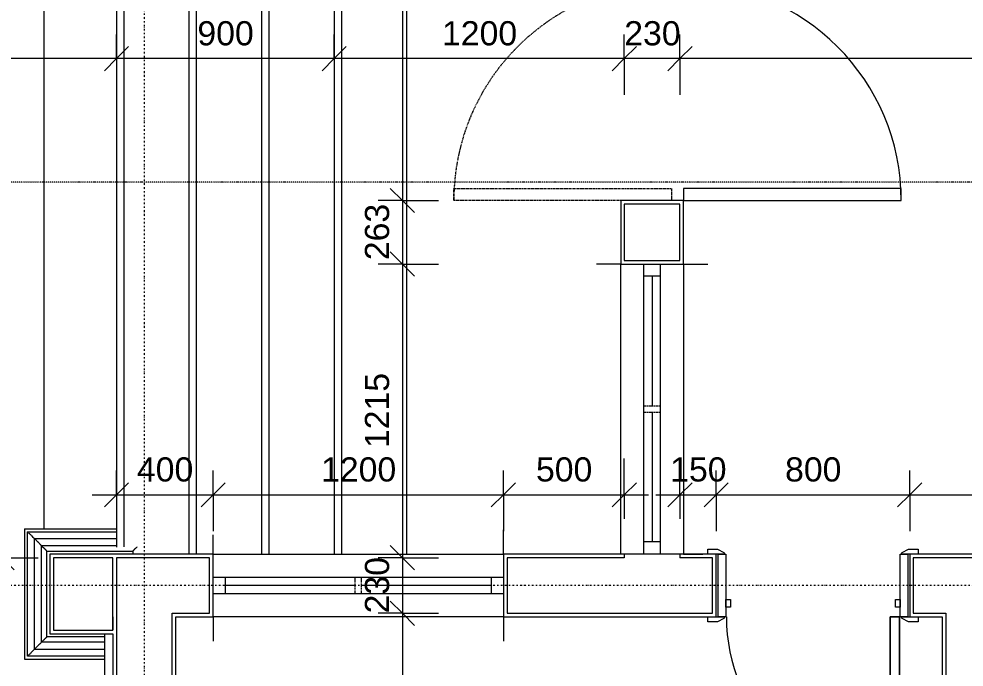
# Model space of a CAD drawing. Header units: millimetres. Extents: x -21051 to 202668, y -15646 to 13691.
# Drawn here: x -12989 to -9081, y -4129 to -1447 of the extents above; entities that cross this region are included whole.
import ezdxf

# ---------------------------------------------------------------- set-up
doc = ezdxf.new("R2010")
doc.units = ezdxf.units.MM
for name, pattern in [('Centre', [14.4, 3, -2.2, 7, -2.2]), ('Dash', [6, 4, -2]), ('Dash dot', [15.875, 6.35, -4.7625, 0, -4.7625]), ('Overhead', [2.8, 2, -0.8]), ('TD_Level Line', [8, 4, -2, 0, -2])]:
    doc.linetypes.add(name, pattern=pattern)
for name, color, linetype, lineweight in [('A-ANNO-DIMS', 211, 'Continuous', 9), ('A-ANNO-DIMS-100', 211, 'Continuous', 9), ('A-DOOR', 31, 'Continuous', 5), ('A-DOOR-FRAM', 31, 'Continuous', 5), ('A-FLOR', 192, 'Continuous', 5), ('A-GLAZ', 151, 'Continuous', 5), ('A-WALL', 113, 'Continuous', 5), ('G-ANNO-SYMB', 111, 'Continuous', 9), ('I-WALL', 2, 'Continuous', 5), ('S-GRID', 1, 'Continuous', 9), ('S-STRS', 31, 'Continuous', 5)]:
    doc.layers.add(name, color=color, linetype=linetype, lineweight=lineweight)
doc.layers.get('0').off()
doc.styles.add('Arial_3', font='arial.ttf', dxfattribs={"height": 100})
doc.dimstyles.new('Arial_1_0', dxfattribs={"dimscale": 304.8, "dimtxt": 102.02594, "dimasz": 0.328084, "dimexe": 0.328084, "dimexo": 0.0625, "dimgap": 0.082021, "dimtad": 1, "dimdec": 0, "dimzin": 0, "dimdsep": 46, "dimtxsty": 'Arial_3', "dimblk1": 'OBLIQUE', "dimblk2": 'OBLIQUE', "dimsah": 1, "dimcen": 0.09, "dimdle": 0.328084, "dimazin": 0, "dimtfac": 1, "dimtdec": 4, "dimtix": 1, "dimtmove": 0, "dimatfit": 3, "dimfxl": 0.492126, "dimfxlon": 1, "dimtvp": 1, "dimtolj": 1, "dimtzin": 0, "dimarcsym": 2})
doc.dimstyles.new('Arial_1_0_2', dxfattribs={"dimscale": 304.8, "dimtxt": 102.02594, "dimasz": 0.328084, "dimexe": 0.328084, "dimexo": 0.0625, "dimgap": 0.082021, "dimtad": 1, "dimdec": 0, "dimzin": 0, "dimdsep": 46, "dimtxsty": 'Arial_3', "dimblk1": 'OBLIQUE', "dimblk2": 'OBLIQUE', "dimsah": 1, "dimcen": 0.09, "dimdle": 0.328084, "dimazin": 0, "dimtfac": 1, "dimtdec": 4, "dimtix": 1, "dimtmove": 2, "dimatfit": 3, "dimfxl": 0.492126, "dimfxlon": 1, "dimtvp": 1, "dimtolj": 1, "dimtzin": 0, "dimarcsym": 2})
doc.dimstyles.new('Arial_1_0_3', dxfattribs={"dimscale": 304.8, "dimtxt": 102.02594, "dimasz": 0.328084, "dimexe": 0.328084, "dimexo": 0.0625, "dimgap": 0.082021, "dimtad": 1, "dimdec": 0, "dimzin": 0, "dimdsep": 46, "dimtxsty": 'Arial_3', "dimblk1": 'OBLIQUE', "dimblk2": 'OBLIQUE', "dimsah": 1, "dimcen": 0.09, "dimdle": 0.328084, "dimazin": 0, "dimtfac": 1, "dimtdec": 4, "dimtix": 1, "dimtmove": 0, "dimatfit": 3, "dimfxl": 0.492126, "dimfxlon": 1, "dimtvp": 1, "dimtolj": 1, "dimtzin": 0, "dimarcsym": 2})

# ---------------------------------------------------------------- blocks, each defined once
blk = doc.blocks.new('Casement - 2L - 1200 X 1500-1122499-00_Ground floor')
at = {"layer": 'A-GLAZ'}
for p, q in [((-273.8, 130), (-273.8, 230)), ((926.2, 130), (926.2, 230)), ((-223.8, 35), (-273.8, 35)), ((876.2, 35), (-223.8, 35)), ((-223.8, -35), (-223.8, 35)), ((-223.8, 0), (-223.8, 15)), ((313.2, 0), (-223.8, 0)), ((876.2, -35), (876.2, 35)), ((926.2, 35), (876.2, 35)), ((-273.8, -35), (-223.8, -35)), ((-223.8, -35), (876.2, -35)), ((876.2, 0), (339.2, 0)), ((876.2, -35), (926.2, -35)), ((-273.8, -130), (-273.8, -210)), ((926.2, -130), (926.2, -230))]:
    blk.add_line(p, q, dxfattribs=at)
at = {"layer": 'A-GLAZ', "linetype": 'Centre'}
for p, q in [((313.2, 35), (313.2, -35)), ((339.2, 35), (339.2, -35))]:
    blk.add_line(p, q, dxfattribs=at)
blk = doc.blocks.new('M_Door-Double-Flush_Panel-Double-Acting - 1700 x 2000mm-1171518-00_Ground floor')
at = {"layer": 'A-DOOR'}
for p, q in [((-900, 130), (-900, 1030)), ((-900, 1030), (-850, 1030)), ((-850, 1030), (-850, 130)), ((900, 1030), (850, 1030)), ((850, 1030), (850, 130)), ((900, 130), (900, 1030)), ((-850, 130), (-900, 130)), ((850, 130), (900, 130))]:
    blk.add_line(p, q, dxfattribs=at)
at = {"layer": 'A-DOOR', "linetype": 'Dash'}
for p, q in [((-850, 80), (-900, 80)), ((-850, -820), (-850, 80)), ((850, 80), (900, 80)), ((850, -820), (850, 80)), ((-900, -130), (-900, -820)), ((900, -130), (900, -820)), ((-900, -820), (-850, -820)), ((900, -820), (850, -820))]:
    blk.add_line(p, q, dxfattribs=at)
at = {"layer": 'A-DOOR'}
for centre, start, end in [((-900, 130), 0, 90), ((900, 130), 90, 180)]:
    blk.add_arc(centre, 900, start, end, dxfattribs=at)
at = {"layer": 'A-DOOR', "linetype": 'Dash'}
for centre, start, end in [((-900, 80), 270, 0), ((900, 80), 180, 270)]:
    blk.add_arc(centre, 900, start, end, dxfattribs=at)
blk = doc.blocks.new('Doors_IntSgl - 800x2100mm-882953-00_Ground floor')
at = {"layer": 'A-DOOR'}
for p, q in [((-435, 150), (-395, 150)), ((-435, 130), (-435, 150)), ((-365, 130), (-400, 130)), ((-395, 150), (-369, 136)), ((400, 130), (365, 130)), ((369, 136), (395, 150)), ((395, 150), (435, 150)), ((435, 150), (435, 130)), ((-435, -150), (-435, -130)), ((-395, -150), (-435, -150)), ((-400, -130), (-365, -130)), ((-369, -136), (-395, -150)), ((320, -130), (358, -130)), ((320, -846), (320, -130)), ((320, -130), (320, -846)), ((358, -130), (320, -130)), ((358, -130), (358, -846)), ((358, -846), (358, -130)), ((365, -130), (400, -130)), ((395, -150), (369, -136)), ((435, -150), (395, -150)), ((435, -130), (435, -150)), ((358, -846), (320, -846)), ((320, -846), (358, -846))]:
    blk.add_line(p, q, dxfattribs=at)
for centre, radius, start, end in [((-373, 129), 8.06, 7.125, 60.2551), ((373, 129), 8.06, 119.7449, 172.875), ((-373, -129), 8.06, 299.7449, 352.875), ((-373, -129), 8.06, 299.7449, 352.875), ((358, -130), 716, 180, 270), ((373, -129), 8.06, 187.125, 240.2551), ((373, -129), 8.06, 187.125, 240.2551)]:
    blk.add_arc(centre, radius, start, end, dxfattribs=at)
at = {"layer": 'A-DOOR-FRAM'}
for p, q in [((-392, 130), (-360, 130)), ((-392, -130), (-392, 130)), ((-360, 130), (-360, -130)), ((360, 130), (392, 130)), ((360, -130), (360, 130)), ((392, 130), (392, -130)), ((-360, -58), (-341, -58)), ((-360, -90), (-360, -58)), ((-341, -58), (-341, -90)), ((341, -58), (360, -58)), ((341, -90), (341, -58)), ((360, -58), (360, -90)), ((-341, -90), (-360, -90)), ((360, -90), (341, -90)), ((-360, -130), (-392, -130)), ((392, -130), (360, -130))]:
    blk.add_line(p, q, dxfattribs=at)
blk = doc.blocks.new('Casement - 2L - 900 toilet-917322-00_Ground floor')
at = {"layer": 'A-GLAZ'}
for p, q in [((-273.8, 130), (-273.8, 210)), ((926.2, 130), (926.2, 230)), ((-273.8, 35), (-223.8, 35)), ((-223.8, 35), (876.2, 35)), ((-223.8, 35), (-223.8, -35)), ((313.2, 0), (-223.8, 0)), ((-223.8, 0), (-223.8, -15)), ((876.2, 35), (876.2, -35)), ((876.2, 35), (926.2, 35)), ((-223.8, -35), (-273.8, -35)), ((876.2, -35), (-223.8, -35)), ((876.2, 0), (339.2, 0)), ((926.2, -35), (876.2, -35)), ((-273.8, -130), (-273.8, -230)), ((926.2, -130), (926.2, -230))]:
    blk.add_line(p, q, dxfattribs=at)
at = {"layer": 'A-GLAZ', "linetype": 'Centre'}
for p, q in [((313.2, -35), (313.2, 35)), ((339.2, -35), (339.2, 35))]:
    blk.add_line(p, q, dxfattribs=at)
blk = doc.blocks.new('skirting - skirting-1169592-00_Ground floor')
at = {"layer": 'A-WALL'}
blk.add_line((-4404.6, 12498), (-5890.3, 12449.2), dxfattribs=at)
blk = doc.blocks.new('DIMBLOCK16-00_Ground floor')
at = {"layer": 'A-ANNO-DIMS-100', "transparency": 16777216}
for p, q in [((-13059.5, -3676.5), (-13109.5, -3626.5)), ((-13059.5, -3676.5), (-13159.5, -3676.5)), ((-13059.5, -5776.5), (-13059.5, -3676.5)), ((-13059.5, -3676.5), (-13009.5, -3726.5)), ((-13059.5, -3676.5), (-12909.5, -3676.5)), ((-13059.5, -5776.5), (-13109.5, -5726.5)), ((-13059.5, -5776.5), (-13159.5, -5776.5)), ((-13059.5, -5776.5), (-13009.5, -5826.5)), ((-13059.5, -5776.5), (-12909.5, -5776.5))]:
    blk.add_line(p, q, dxfattribs=at)
at = {"layer": 'A-ANNO-DIMS-100', "color": 0, "transparency": 16777216, "insert": (-13214.3, -4880.4), "char_height": 100, "width": 369.177, "attachment_point": 1, "rotation": 90, "line_spacing_factor": 0.941778, "style": 'Arial_3'}
blk.add_mtext('2100', dxfattribs=at)
blk = doc.blocks.new('_Oblique')
at = {"color": 0, "linetype": 'ByBlock', "lineweight": -2}
blk.add_line((-0.5, -0.5), (0.5, 0.5), dxfattribs=at)
blk = doc.blocks.new('DIMBLOCK17-00_Ground floor')
at = {"layer": 'A-ANNO-DIMS-100', "transparency": 16777216}
for p, q in [((-13059.5, 1093.5), (-13109.5, 1143.5)), ((-13059.5, 1093.5), (-13159.5, 1093.5)), ((-13059.5, -3676.5), (-13059.5, 1093.5)), ((-13059.5, 1093.5), (-13009.5, 1043.5)), ((-13059.5, 1093.5), (-12909.5, 1093.5)), ((-13059.5, -3676.5), (-13109.5, -3626.5)), ((-13059.5, -3676.5), (-13159.5, -3676.5)), ((-13059.5, -3676.5), (-13009.5, -3726.5)), ((-13059.5, -3676.5), (-12909.5, -3676.5))]:
    blk.add_line(p, q, dxfattribs=at)
at = {"layer": 'A-ANNO-DIMS-100', "color": 0, "transparency": 16777216, "insert": (-13214.3, -1445.4), "char_height": 100, "width": 369.177, "attachment_point": 1, "rotation": 90, "line_spacing_factor": 0.941778, "style": 'Arial_3'}
blk.add_mtext('4770', dxfattribs=at)
blk = doc.blocks.new('DIMBLOCK83-00_Ground floor')
at = {"layer": 'A-ANNO-DIMS-100', "transparency": 16777216}
for p, q in [((-10256, -1611.7), (-10256, -1511.7)), ((-4486, -1611.7), (-4486, -1511.7)), ((-10256, -1611.7), (-10206, -1561.7)), ((-4486, -1611.7), (-4436, -1561.7)), ((-10256, -1611.7), (-10306, -1661.7)), ((-4486, -1611.7), (-10256, -1611.7)), ((-10256, -1611.7), (-10256, -1761.7)), ((-4486, -1611.7), (-4536, -1661.7)), ((-4486, -1611.7), (-4486, -1761.7))]:
    blk.add_line(p, q, dxfattribs=at)
at = {"layer": 'A-ANNO-DIMS-100', "color": 0, "transparency": 16777216, "insert": (-7524.8, -1456.9), "char_height": 100, "width": 369.177, "attachment_point": 1, "line_spacing_factor": 0.941778, "style": 'Arial_3'}
blk.add_mtext('5770', dxfattribs=at)
blk = doc.blocks.new('DIMBLOCK84-00_Ground floor')
at = {"layer": 'A-ANNO-DIMS-100', "transparency": 16777216}
for p, q in [((-10486, -1611.7), (-10486, -1511.7)), ((-10256, -1611.7), (-10256, -1511.7)), ((-10486, -1611.7), (-10436, -1561.7)), ((-10256, -1611.7), (-10206, -1561.7)), ((-10486, -1611.7), (-10536, -1661.7)), ((-10256, -1611.7), (-10486, -1611.7)), ((-10486, -1611.7), (-10486, -1761.7)), ((-10256, -1611.7), (-10306, -1661.7)), ((-10256, -1611.7), (-10256, -1761.7))]:
    blk.add_line(p, q, dxfattribs=at)
at = {"layer": 'A-ANNO-DIMS-100', "color": 0, "transparency": 16777216, "insert": (-10486.3, -1456.9), "char_height": 100, "width": 276.883, "attachment_point": 1, "line_spacing_factor": 0.941778, "style": 'Arial_3'}
blk.add_mtext('230', dxfattribs=at)
blk = doc.blocks.new('DIMBLOCK85-00_Ground floor')
at = {"layer": 'A-ANNO-DIMS-100', "transparency": 16777216}
for p, q in [((-11686, -1611.7), (-11686, -1511.7)), ((-10486, -1611.7), (-10486, -1511.7)), ((-11686, -1611.7), (-11636, -1561.7)), ((-10486, -1611.7), (-10436, -1561.7)), ((-11686, -1611.7), (-11736, -1661.7)), ((-10486, -1611.7), (-11686, -1611.7)), ((-11686, -1611.7), (-11686, -1761.7)), ((-10486, -1611.7), (-10536, -1661.7)), ((-10486, -1611.7), (-10486, -1761.7))]:
    blk.add_line(p, q, dxfattribs=at)
at = {"layer": 'A-ANNO-DIMS-100', "color": 0, "transparency": 16777216, "insert": (-11239.8, -1456.9), "char_height": 100, "width": 369.177, "attachment_point": 1, "line_spacing_factor": 0.941778, "style": 'Arial_3'}
blk.add_mtext('1200', dxfattribs=at)
blk = doc.blocks.new('DIMBLOCK86-00_Ground floor')
at = {"layer": 'A-ANNO-DIMS-100', "transparency": 16777216}
for p, q in [((-12586, -1611.7), (-12586, -1511.7)), ((-11686, -1611.7), (-11686, -1511.7)), ((-12586, -1611.7), (-12536, -1561.7)), ((-11686, -1611.7), (-11636, -1561.7)), ((-12586, -1611.7), (-12636, -1661.7)), ((-11686, -1611.7), (-12586, -1611.7)), ((-12586, -1611.7), (-12586, -1761.7)), ((-11686, -1611.7), (-11736, -1661.7)), ((-11686, -1611.7), (-11686, -1761.7))]:
    blk.add_line(p, q, dxfattribs=at)
at = {"layer": 'A-ANNO-DIMS-100', "color": 0, "transparency": 16777216, "insert": (-12251.3, -1456.9), "char_height": 100, "width": 276.883, "attachment_point": 1, "line_spacing_factor": 0.941778, "style": 'Arial_3'}
blk.add_mtext('900', dxfattribs=at)
blk = doc.blocks.new('DIMBLOCK87-00_Ground floor')
at = {"layer": 'A-ANNO-DIMS-100', "transparency": 16777216}
for p, q in [((-16066, -1611.7), (-16066, -1461.7)), ((-12586, -1611.7), (-12586, -1511.7)), ((-16066, -1611.7), (-16016, -1561.7)), ((-12586, -1611.7), (-12536, -1561.7)), ((-16066, -1611.7), (-16116, -1661.7)), ((-12586, -1611.7), (-16066, -1611.7)), ((-16066, -1611.7), (-16066, -1711.7)), ((-12586, -1611.7), (-12636, -1661.7)), ((-12586, -1611.7), (-12586, -1761.7))]:
    blk.add_line(p, q, dxfattribs=at)
at = {"layer": 'A-ANNO-DIMS-100', "color": 0, "transparency": 16777216, "insert": (-14479.8, -1456.9), "char_height": 100, "width": 369.177, "attachment_point": 1, "line_spacing_factor": 0.941778, "style": 'Arial_3'}
blk.add_mtext('3480', dxfattribs=at)
blk = doc.blocks.new('DIMBLOCK142-00_Ground floor')
at = {"layer": 'A-ANNO-DIMS-100', "transparency": 16777216}
for p, q in [((-11403.8, -399), (-11453.8, -349)), ((-11403.8, -399), (-11503.8, -399)), ((-11403.8, -399), (-11403.8, -2199)), ((-11403.8, -399), (-11353.8, -449)), ((-11403.8, -399), (-11253.8, -399)), ((-11403.8, -2199), (-11453.8, -2149)), ((-11403.8, -2199), (-11503.8, -2199)), ((-11403.8, -2199), (-11353.8, -2249)), ((-11403.8, -2199), (-11253.8, -2199))]:
    blk.add_line(p, q, dxfattribs=at)
at = {"layer": 'A-ANNO-DIMS-100', "color": 0, "transparency": 16777216, "insert": (-11558.6, -1150.6), "char_height": 100, "width": 369.177, "attachment_point": 1, "rotation": 90, "line_spacing_factor": 0.941778, "style": 'Arial_3'}
blk.add_mtext('1800', dxfattribs=at)
blk = doc.blocks.new('DIMBLOCK143-00_Ground floor')
at = {"layer": 'A-ANNO-DIMS-100', "transparency": 16777216}
for p, q in [((-11403.8, -2199), (-11453.8, -2149)), ((-11403.8, -2199), (-11503.8, -2199)), ((-11403.8, -2199), (-11403.8, -2461.5)), ((-11403.8, -2199), (-11353.8, -2249)), ((-11403.8, -2199), (-11253.8, -2199)), ((-11403.8, -2461.5), (-11453.8, -2411.5)), ((-11403.8, -2461.5), (-11503.8, -2461.5)), ((-11403.8, -2461.5), (-11353.8, -2511.5)), ((-11403.8, -2461.5), (-11253.8, -2461.5))]:
    blk.add_line(p, q, dxfattribs=at)
at = {"layer": 'A-ANNO-DIMS-100', "color": 0, "transparency": 16777216, "insert": (-11558.6, -2445.6), "char_height": 100, "width": 276.883, "attachment_point": 1, "rotation": 90, "line_spacing_factor": 0.941778, "style": 'Arial_3'}
blk.add_mtext('263', dxfattribs=at)
blk = doc.blocks.new('DIMBLOCK144-00_Ground floor')
at = {"layer": 'A-ANNO-DIMS-100', "transparency": 16777216}
for p, q in [((-11403.8, -2461.5), (-11453.8, -2411.5)), ((-11403.8, -2461.5), (-11503.8, -2461.5)), ((-11403.8, -2461.5), (-11403.8, -3676.5)), ((-11403.8, -2461.5), (-11353.8, -2511.5)), ((-11403.8, -2461.5), (-11253.8, -2461.5)), ((-11403.8, -3676.5), (-11453.8, -3626.5)), ((-11403.8, -3676.5), (-11503.8, -3676.5)), ((-11403.8, -3676.5), (-11353.8, -3726.5)), ((-11403.8, -3676.5), (-11253.8, -3676.5))]:
    blk.add_line(p, q, dxfattribs=at)
at = {"layer": 'A-ANNO-DIMS-100', "color": 0, "transparency": 16777216, "insert": (-11558.6, -3222.9), "char_height": 100, "width": 369.177, "attachment_point": 1, "rotation": 90, "line_spacing_factor": 0.941778, "style": 'Arial_3'}
blk.add_mtext('1215', dxfattribs=at)
blk = doc.blocks.new('DIMBLOCK145-00_Ground floor')
at = {"layer": 'A-ANNO-DIMS-100', "transparency": 16777216}
for p, q in [((-11403.8, -3676.5), (-11453.8, -3626.5)), ((-11403.8, -3676.5), (-11503.8, -3676.5)), ((-11403.8, -3676.5), (-11403.8, -3906.5)), ((-11403.8, -3676.5), (-11353.8, -3726.5)), ((-11403.8, -3676.5), (-11253.8, -3676.5)), ((-11403.8, -3906.5), (-11453.8, -3856.5)), ((-11403.8, -3906.5), (-11503.8, -3906.5)), ((-11403.8, -3906.5), (-11353.8, -3956.5)), ((-11403.8, -3906.5), (-11253.8, -3906.5))]:
    blk.add_line(p, q, dxfattribs=at)
at = {"layer": 'A-ANNO-DIMS-100', "color": 0, "transparency": 16777216, "insert": (-11558.6, -3906.9), "char_height": 100, "width": 276.883, "attachment_point": 1, "rotation": 90, "line_spacing_factor": 0.941778, "style": 'Arial_3'}
blk.add_mtext('230', dxfattribs=at)
blk = doc.blocks.new('DIMBLOCK146-00_Ground floor')
at = {"layer": 'A-ANNO-DIMS-100', "transparency": 16777216}
for p, q in [((-11403.8, -3906.5), (-11453.8, -3856.5)), ((-11403.8, -3906.5), (-11503.8, -3906.5)), ((-11403.8, -3906.5), (-11403.8, -5406.5)), ((-11403.8, -3906.5), (-11353.8, -3956.5)), ((-11403.8, -3906.5), (-11253.8, -3906.5)), ((-11403.8, -5406.5), (-11453.8, -5356.5)), ((-11403.8, -5406.5), (-11503.8, -5406.5)), ((-11403.8, -5406.5), (-11353.8, -5456.5)), ((-11403.8, -5406.5), (-11253.8, -5406.5))]:
    blk.add_line(p, q, dxfattribs=at)
at = {"layer": 'A-ANNO-DIMS-100', "color": 0, "transparency": 16777216, "insert": (-11558.6, -4810.4), "char_height": 100, "width": 369.177, "attachment_point": 1, "rotation": 90, "line_spacing_factor": 0.941778, "style": 'Arial_3'}
blk.add_mtext('1500', dxfattribs=at)
blk = doc.blocks.new('DIMBLOCK152-00_Ground floor')
at = {"layer": 'A-ANNO-DIMS-100', "transparency": 16777216}
for p, q in [((-12586, -3416.2), (-12586, -3316.2)), ((-12186, -3416.2), (-12186, -3316.2)), ((-12586, -3416.2), (-12536, -3366.2)), ((-12186, -3416.2), (-12136, -3366.2)), ((-12686, -3416.2), (-12186, -3416.2)), ((-12586, -3416.2), (-12636, -3466.2)), ((-12586, -3416.2), (-12586, -3566.2)), ((-12186, -3416.2), (-12236, -3466.2)), ((-12186, -3416.2), (-12186, -3566.2))]:
    blk.add_line(p, q, dxfattribs=at)
at = {"layer": 'A-ANNO-DIMS-100', "color": 0, "transparency": 16777216, "insert": (-12501.3, -3261.3), "char_height": 100, "width": 276.883, "attachment_point": 1, "line_spacing_factor": 0.941778, "style": 'Arial_3'}
blk.add_mtext('400', dxfattribs=at)
blk = doc.blocks.new('DIMBLOCK153-00_Ground floor')
at = {"layer": 'A-ANNO-DIMS-100', "transparency": 16777216}
for p, q in [((-12186, -3416.2), (-12186, -3316.2)), ((-10986, -3416.2), (-10986, -3316.2)), ((-12186, -3416.2), (-12136, -3366.2)), ((-10986, -3416.2), (-10936, -3366.2)), ((-12186, -3416.2), (-12236, -3466.2)), ((-12186, -3416.2), (-10986, -3416.2)), ((-12186, -3416.2), (-12186, -3566.2)), ((-10986, -3416.2), (-11036, -3466.2)), ((-10986, -3416.2), (-10986, -3566.2))]:
    blk.add_line(p, q, dxfattribs=at)
at = {"layer": 'A-ANNO-DIMS-100', "color": 0, "transparency": 16777216, "insert": (-11739.8, -3261.3), "char_height": 100, "width": 369.177, "attachment_point": 1, "line_spacing_factor": 0.941778, "style": 'Arial_3'}
blk.add_mtext('1200', dxfattribs=at)
blk = doc.blocks.new('DIMBLOCK154-00_Ground floor')
at = {"layer": 'A-ANNO-DIMS-100', "transparency": 16777216}
for p, q in [((-10486, -3416.2), (-10486, -3266.2)), ((-10986, -3416.2), (-10986, -3316.2)), ((-10986, -3416.2), (-10936, -3366.2)), ((-10486, -3416.2), (-10436, -3366.2)), ((-10986, -3416.2), (-11036, -3466.2)), ((-10986, -3416.2), (-10386, -3416.2)), ((-10986, -3416.2), (-10986, -3566.2)), ((-10486, -3416.2), (-10536, -3466.2)), ((-10486, -3416.2), (-10486, -3516.2))]:
    blk.add_line(p, q, dxfattribs=at)
at = {"layer": 'A-ANNO-DIMS-100', "color": 0, "transparency": 16777216, "insert": (-10851.3, -3261.3), "char_height": 100, "width": 276.883, "attachment_point": 1, "line_spacing_factor": 0.941778, "style": 'Arial_3'}
blk.add_mtext('500', dxfattribs=at)
blk = doc.blocks.new('DIMBLOCK282-00_Ground floor')
at = {"layer": 'A-ANNO-DIMS-100', "transparency": 16777216}
for p, q in [((-10256, -3416.2), (-10256, -3266.2)), ((-10106, -3416.2), (-10106, -3316.2)), ((-10256, -3416.2), (-10206, -3366.2)), ((-10106, -3416.2), (-10056, -3366.2)), ((-10356, -3416.2), (-10106, -3416.2)), ((-10256, -3416.2), (-10306, -3466.2)), ((-10256, -3416.2), (-10256, -3516.2)), ((-10106, -3416.2), (-10156, -3466.2)), ((-10106, -3416.2), (-10106, -3566.2))]:
    blk.add_line(p, q, dxfattribs=at)
at = {"layer": 'A-ANNO-DIMS-100', "color": 0, "transparency": 16777216, "insert": (-10296.3, -3261.3), "char_height": 100, "width": 276.883, "attachment_point": 1, "line_spacing_factor": 0.941778, "style": 'Arial_3'}
blk.add_mtext('150', dxfattribs=at)
blk = doc.blocks.new('DIMBLOCK283-00_Ground floor')
at = {"layer": 'A-ANNO-DIMS-100', "transparency": 16777216}
for p, q in [((-10106, -3416.2), (-10106, -3316.2)), ((-9306, -3416.2), (-9306, -3316.2)), ((-10106, -3416.2), (-10056, -3366.2)), ((-9306, -3416.2), (-9256, -3366.2)), ((-10106, -3416.2), (-10156, -3466.2)), ((-10106, -3416.2), (-9306, -3416.2)), ((-10106, -3416.2), (-10106, -3566.2)), ((-9306, -3416.2), (-9356, -3466.2)), ((-9306, -3416.2), (-9306, -3566.2))]:
    blk.add_line(p, q, dxfattribs=at)
at = {"layer": 'A-ANNO-DIMS-100', "color": 0, "transparency": 16777216, "insert": (-9821.3, -3261.3), "char_height": 100, "width": 276.883, "attachment_point": 1, "line_spacing_factor": 0.941778, "style": 'Arial_3'}
blk.add_mtext('800', dxfattribs=at)
blk = doc.blocks.new('DIMBLOCK284-00_Ground floor')
at = {"layer": 'A-ANNO-DIMS-100', "transparency": 16777216}
for p, q in [((-4486, -3416.2), (-4486, -3266.2)), ((-9306, -3416.2), (-9306, -3316.2)), ((-9306, -3416.2), (-9256, -3366.2)), ((-4486, -3416.2), (-4436, -3366.2)), ((-9306, -3416.2), (-9356, -3466.2)), ((-9306, -3416.2), (-4386, -3416.2)), ((-9306, -3416.2), (-9306, -3566.2)), ((-4486, -3416.2), (-4536, -3466.2)), ((-4486, -3416.2), (-4486, -3516.2))]:
    blk.add_line(p, q, dxfattribs=at)
at = {"layer": 'A-ANNO-DIMS-100', "color": 0, "transparency": 16777216, "insert": (-7049.8, -3261.3), "char_height": 100, "width": 369.177, "attachment_point": 1, "line_spacing_factor": 0.941778, "style": 'Arial_3'}
blk.add_mtext('4820', dxfattribs=at)

msp = doc.modelspace()

# ---------------------------------------------------------------- linework, layer by layer
at = {"layer": 'A-FLOR'}
msp.add_line((-11686, 1078.5), (-11686, -3661.5), dxfattribs=at)
at = {"layer": 'A-WALL', "lineweight": 18}
for p, q in [((-10486, -2214), (-10486, -2446.5)), ((-10256, -2214), (-10486, -2214)), ((-10256, -2446.5), (-10256, -2214)), ((-10486, -2446.5), (-10256, -2446.5)), ((-12601, -3661.5), (-12861, -3661.5)), ((-12861, -3661.5), (-12861, -3991.5)), ((-10486, -3661.5), (-10486, -3676.5)), ((-10256, -3661.5), (-10256, -3676.5)), ((-12846, -3676.5), (-12846, -3976.5)), ((-12601, -3676.5), (-12846, -3676.5)), ((-12201, -3676.5), (-12586, -3676.5)), ((-12586, -3676.5), (-12586, -5761.5)), ((-12201, -3906.5), (-12201, -3676.5)), ((-10971, -3676.5), (-10971, -3906.5)), ((-10486, -3676.5), (-10971, -3676.5)), ((-10121, -3676.5), (-10256, -3676.5)), ((-10121, -3906.5), (-10121, -3676.5)), ((-9291, -3676.5), (-9291, -3906.5)), ((-8821, -3676.5), (-9291, -3676.5)), ((-12356, -3906.5), (-12201, -3906.5)), ((-12356, -5406.5), (-12356, -3906.5)), ((-10971, -3906.5), (-10121, -3906.5)), ((-9291, -3906.5), (-9156, -3906.5)), ((-9156, -3906.5), (-9156, -5406.5)), ((-9171, -3921.5), (-9171, -5391.5)), ((-12846, -3976.5), (-12601, -3976.5)), ((-12861, -3991.5), (-12601, -3991.5))]:
    msp.add_line(p, q, dxfattribs=at)
at = {"layer": 'A-WALL'}
for p, q in [((-12966, -3556.5), (-12586, -3556.5)), ((-12966, -3556.5), (-12966, -4096.5)), ((-12953.5, -4084), (-12953.5, -3569)), ((-12953.5, -3569), (-12586, -3569)), ((-12925.1, -4055.7), (-12925.1, -3597.4)), ((-12925.1, -3597.4), (-12586, -3597.4)), ((-12896, -4026.5), (-12896, -3626.5)), ((-12896, -3626.5), (-12586, -3626.5)), ((-12873.5, -4004), (-12873.5, -3649)), ((-12873.5, -3649), (-12518.5, -3649)), ((-12518.5, -3649), (-12518.5, -3661.5)), ((-12601, -3921.5), (-12601, -3676.5)), ((-12601, -3976.5), (-12601, -3921.5)), ((-12636, -4004), (-12873.5, -4004)), ((-12636, -4055.7), (-12925.1, -4055.7)), ((-12636, -4026.5), (-12896, -4026.5)), ((-12966, -4096.5), (-12636, -4096.5)), ((-12636, -4084), (-12953.5, -4084))]:
    msp.add_line(p, q, dxfattribs=at)
for points in [[(-12925.1, -3597.4), (-12926.5, -3596), (-12929.9, -3592.6), (-12936.6, -3585.9), (-12944.5, -3578), (-12950.4, -3572.1), (-12953.5, -3569)], [(-12925.1, -4055.7), (-12926.5, -4057.1), (-12929.9, -4060.5), (-12936.6, -4067.1), (-12944.5, -4075.1), (-12950.4, -4081), (-12953.5, -4084)]]:
    msp.add_open_spline(points, degree=3, dxfattribs=at)
for points, knots in [([(-12896, -3626.5), (-12898.9, -3623.5), (-12904.7, -3617.8), (-12911, -3611.5), (-12915.3, -3607.2), (-12919.2, -3603.3), (-12922.9, -3599.6), (-12924.6, -3597.9), (-12925.1, -3597.4)], [0, 0, 0, 0, 0.2, 0.4, 0.5, 0.6, 0.8, 1, 1, 1, 1]), ([(-12873.5, -3649), (-12873.5, -3649), (-12873.9, -3648.6), (-12875.1, -3647.4), (-12876.4, -3646.1), (-12877.8, -3644.7), (-12879, -3643.5), (-12880.4, -3642.1), (-12882.2, -3640.3), (-12884.3, -3638.2), (-12886, -3636.5), (-12887.8, -3634.7), (-12891.1, -3631.4), (-12894, -3628.5), (-12896, -3626.5)], [0, 0, 0, 0, 0.166667, 0.25, 0.333333, 0.416667, 0.458333, 0.5, 0.583333, 0.666667, 0.708333, 0.75, 0.833333, 1, 1, 1, 1]), ([(-12501, -3631.5), (-12501.3, -3631.8), (-12502.5, -3633), (-12504.6, -3635.2), (-12506.8, -3637.4), (-12508.5, -3639), (-12510.1, -3640.6), (-12511.6, -3642.1), (-12512.9, -3643.5), (-12514.2, -3644.7), (-12515.5, -3646.1), (-12516.8, -3647.4), (-12518.1, -3648.6), (-12518.5, -3649), (-12518.5, -3649)], [-0.8570084, -0.8570084, -0.8570084, -0.8570084, -0.8333333, -0.75, -0.6666667, -0.625, -0.5833333, -0.5, -0.4583333, -0.4166667, -0.3333333, -0.25, -0.1666667, 0, 0, 0, 0]), ([(-12873.5, -4004), (-12873.5, -4004), (-12873.9, -4004.4), (-12875.1, -4005.7), (-12876.4, -4007), (-12877.8, -4008.4), (-12879.1, -4009.6), (-12880.4, -4010.9), (-12882.2, -4012.8), (-12884.3, -4014.8), (-12886, -4016.6), (-12887.8, -4018.4), (-12891.1, -4021.6), (-12894, -4024.6), (-12896, -4026.5)], [0, 0, 0, 0, 0.166667, 0.25, 0.333333, 0.416667, 0.458333, 0.5, 0.583333, 0.666667, 0.708333, 0.75, 0.833333, 1, 1, 1, 1]), ([(-12896, -4026.5), (-12899, -4029.5), (-12904.7, -4035.2), (-12911, -4041.5), (-12915.3, -4045.9), (-12919.2, -4049.7), (-12922.9, -4053.4), (-12924.6, -4055.2), (-12925.1, -4055.7)], [0, 0, 0, 0, 0.2, 0.4, 0.5, 0.6, 0.8, 1, 1, 1, 1])]:
    msp.add_open_spline(points, degree=3, knots=knots, dxfattribs=at)
at = {"layer": 'G-ANNO-SYMB', "linetype": 'TD_Level Line', "lineweight": 18}
msp.add_line((10415, -2122.7), (-19758.3, -2122.7), dxfattribs=at)
at = {"layer": 'I-WALL', "lineweight": 18}
for p, q in [((-10501, -2199), (-10501, -2461.5)), ((-10241, -2199), (-10501, -2199)), ((-10241, -2461.5), (-10241, -2199)), ((-10501, -2461.5), (-10241, -2461.5)), ((-12186, -3661.5), (-12601, -3661.5)), ((-12186, -3921.5), (-12186, -3661.5)), ((-10106, -3661.5), (-10986, -3661.5)), ((-10986, -3661.5), (-10986, -3921.5)), ((-10106, -3921.5), (-10106, -3661.5)), ((-8806, -3661.5), (-9306, -3661.5)), ((-9306, -3661.5), (-9306, -3921.5)), ((-12341, -3921.5), (-12186, -3921.5)), ((-12341, -5391.5), (-12341, -3921.5)), ((-10986, -3921.5), (-10106, -3921.5)), ((-9306, -3921.5), (-9171, -3921.5)), ((-12601, -3991.5), (-12601, -5776.5))]:
    msp.add_line(p, q, dxfattribs=at)
at = {"layer": 'I-WALL'}
for p, q in [((-10501, -3661.5), (-10501, -2461.5)), ((-10241, -2461.5), (-10241, -3661.5)), ((-12186, -3661.5), (-10986, -3661.5)), ((-12601, -3921.5), (-12601, -3976.5)), ((-10986, -3921.5), (-12186, -3921.5))]:
    msp.add_line(p, q, dxfattribs=at)
at = {"layer": 'S-GRID', "linetype": 'Dash dot', "lineweight": 18}
for p, q in [((-12471, 8463.9), (-12471, -12107.9)), ((8563.8, -3791.5), (-16244.3, -3791.5))]:
    msp.add_line(p, q, dxfattribs=at)
at = {"layer": 'S-STRS', "color": 55}
for p, q in [((-12286, 1078.5), (-12286, -3661.5)), ((-11986, 1078.5), (-11986, -3661.5)), ((-11686, 1078.5), (-11686, -3661.5)), ((-12586, 1048.7), (-12586, -3632.4))]:
    msp.add_line(p, q, dxfattribs=at)
at = {"layer": 'S-STRS', "color": 9, "linetype": 'Overhead'}
for p, q in [((-12256, 1078.5), (-12256, -3661.5)), ((-11956, 1078.5), (-11956, -3661.5)), ((-11656, 1078.5), (-11656, -3661.5)), ((-12556, 1048.7), (-12556, -3632.4))]:
    msp.add_line(p, q, dxfattribs=at)
at = {"layer": 'S-STRS'}
for p, q in [((-11386, 1078.5), (-11386, -3661.5)), ((-12886, 973.5), (-12886, -3556.5))]:
    msp.add_line(p, q, dxfattribs=at)

# ---------------------------------------------------------------- block references
at = {"layer": 'A-DOOR', "rotation": 270.0000000000001}
msp.add_blockref('M_Door-Double-Flush_Panel-Double-Acting - 1700 x 2000mm-1171518-00_Ground floor', (-10371, -1299), dxfattribs=at)
at = {"layer": 'A-DOOR'}
msp.add_blockref('Doors_IntSgl - 800x2100mm-882953-00_Ground floor', (-9706, -3791.5), dxfattribs=at)
at = {"layer": 'A-GLAZ', "rotation": 90.00000000000006}
msp.add_blockref('Casement - 2L - 1200 X 1500-1122499-00_Ground floor', (-10371, -3387.7), dxfattribs=at)
at = {"layer": 'A-GLAZ'}
msp.add_blockref('Casement - 2L - 900 toilet-917322-00_Ground floor', (-11912.1, -3791.5), dxfattribs=at)
at = {"layer": 'A-WALL', "rotation": 88.11700695989701}
msp.add_blockref('skirting - skirting-1169592-00_Ground floor', (0, 0), dxfattribs=at)

# ---------------------------------------------------------------- dimensions: what is measured, and where the dimension line sits
at = {"layer": 'A-ANNO-DIMS'}
for base, p1, p2, angle, override, picture, middle in [((-13059.5, 1093.5), (-12909.5, -3676.5), (-12909.5, 1093.5), 90, {"dimpost": '<>', "dimfxl": 4770}, 'DIMBLOCK17-00_Ground floor', (-13135.5, -1291.5)), ((-10486, -1611.7), (-10256, -1761.7), (-10486, -1761.7), 0, {"dimpost": '<>', "dimfxl": 230}, 'DIMBLOCK84-00_Ground floor', (-10371, -1535.6)), ((-11403.821981, -2461.5307204), (-11253.821981, -2199.0307204), (-11253.821981, -2461.5307204), 90, {"dimpost": '<>', "dimfxl": 262.5}, 'DIMBLOCK143-00_Ground floor', (-11479.9133865, -2330.2807204)), ((-11403.8, -3676.5), (-11253.8, -2461.5), (-11253.8, -3676.5), 90, {"dimpost": '<>', "dimfxl": 1215}, 'DIMBLOCK144-00_Ground floor', (-11479.9, -3069)), ((-13059.5, -3676.5), (-12909.5, -5776.5), (-12909.5, -3676.5), 90, {"dimpost": '<>', "dimfxl": 2100}, 'DIMBLOCK16-00_Ground floor', (-13135.5, -4726.5)), ((-11403.8, -3906.5), (-11253.8, -3676.5), (-11253.8, -3906.5), 90, {"dimpost": '<>', "dimfxl": 230}, 'DIMBLOCK145-00_Ground floor', (-11479.9, -3791.5)), ((-11403.8, -5406.5), (-11253.8, -3906.5), (-11253.8, -5406.5), 90, {"dimpost": '<>', "dimfxl": 1500}, 'DIMBLOCK146-00_Ground floor', (-11479.9, -4656.5))]:
    dim = msp.add_linear_dim(base=base, p1=p1, p2=p2, angle=angle, dimstyle='Arial_1_0', override=override, dxfattribs=at)
    dim.commit()
    dim.dimension.update_dxf_attribs({"geometry": picture, "text_midpoint": middle})
dim = msp.add_linear_dim(base=(-11403.8, -2199), p1=(-11253.8, -399), p2=(-11253.8, -2199), angle=90, dimstyle='Arial_1_0_2', override={"dimpost": '<>', "dimfxl": 1800}, dxfattribs=at)
dim.commit()
dim.dimension.update_dxf_attribs({"geometry": 'DIMBLOCK142-00_Ground floor', "text_midpoint": (-11492, -966.1), "dimtype": 160, "text_rotation": 90})
for base, p1, p2, dimstyle, override, picture, middle in [((-16066, -1611.7), (-12586, -1761.7), (-16066, -1461.7), 'Arial_1_0', {"dimpost": '<>', "dimfxl": 3492.907099}, 'DIMBLOCK87-00_Ground floor', (-14326, -1535.6)), ((-12586, -1611.7), (-11686, -1761.7), (-12586, -1761.7), 'Arial_1_0', {"dimpost": '<>', "dimfxl": 900}, 'DIMBLOCK86-00_Ground floor', (-12136, -1535.7)), ((-11686, -1611.7), (-10486, -1761.7), (-11686, -1761.7), 'Arial_1_0', {"dimpost": '<>', "dimfxl": 1200}, 'DIMBLOCK85-00_Ground floor', (-11086, -1535.7)), ((-10256, -1611.7), (-4486, -1761.7), (-10256, -1761.7), 'Arial_1_0', {"dimpost": '<>', "dimfxl": 5770}, 'DIMBLOCK83-00_Ground floor', (-7371, -1535.7)), ((-12186, -3416.2), (-12586, -3566.2), (-12186, -3566.2), 'Arial_1_0', {"dimpost": '<>', "dimfxl": 400}, 'DIMBLOCK152-00_Ground floor', (-12386, -3340.1)), ((-10986, -3416.2), (-12186, -3566.2), (-10986, -3566.2), 'Arial_1_0', {"dimpost": '<>', "dimfxl": 1200}, 'DIMBLOCK153-00_Ground floor', (-11586, -3340.1)), ((-10486, -3416.2), (-10986, -3566.2), (-10486, -3266.2), 'Arial_1_0', {"dimpost": '<>', "dimfxl": 583.095189}, 'DIMBLOCK154-00_Ground floor', (-10736, -3340.1)), ((-10106, -3416.2), (-10256, -3266.2), (-10106, -3566.2), 'Arial_1_0_3', {"dimpost": '<>', "dimfxl": 335.410197}, 'DIMBLOCK282-00_Ground floor', (-10181, -3340.1)), ((-9306, -3416.2), (-10106, -3566.2), (-9306, -3566.2), 'Arial_1_0_3', {"dimpost": '<>', "dimfxl": 800}, 'DIMBLOCK283-00_Ground floor', (-9706, -3340.1)), ((-4486, -3416.2), (-9306, -3566.2), (-4486, -3266.2), 'Arial_1_0_3', {"dimpost": '<>', "dimfxl": 4829.327075}, 'DIMBLOCK284-00_Ground floor', (-6896, -3340.1))]:
    dim = msp.add_linear_dim(base=base, p1=p1, p2=p2, dimstyle=dimstyle, override=override, dxfattribs=at)
    dim.commit()
    dim.dimension.update_dxf_attribs({"geometry": picture, "text_midpoint": middle})

doc.saveas('drawing.dxf')
